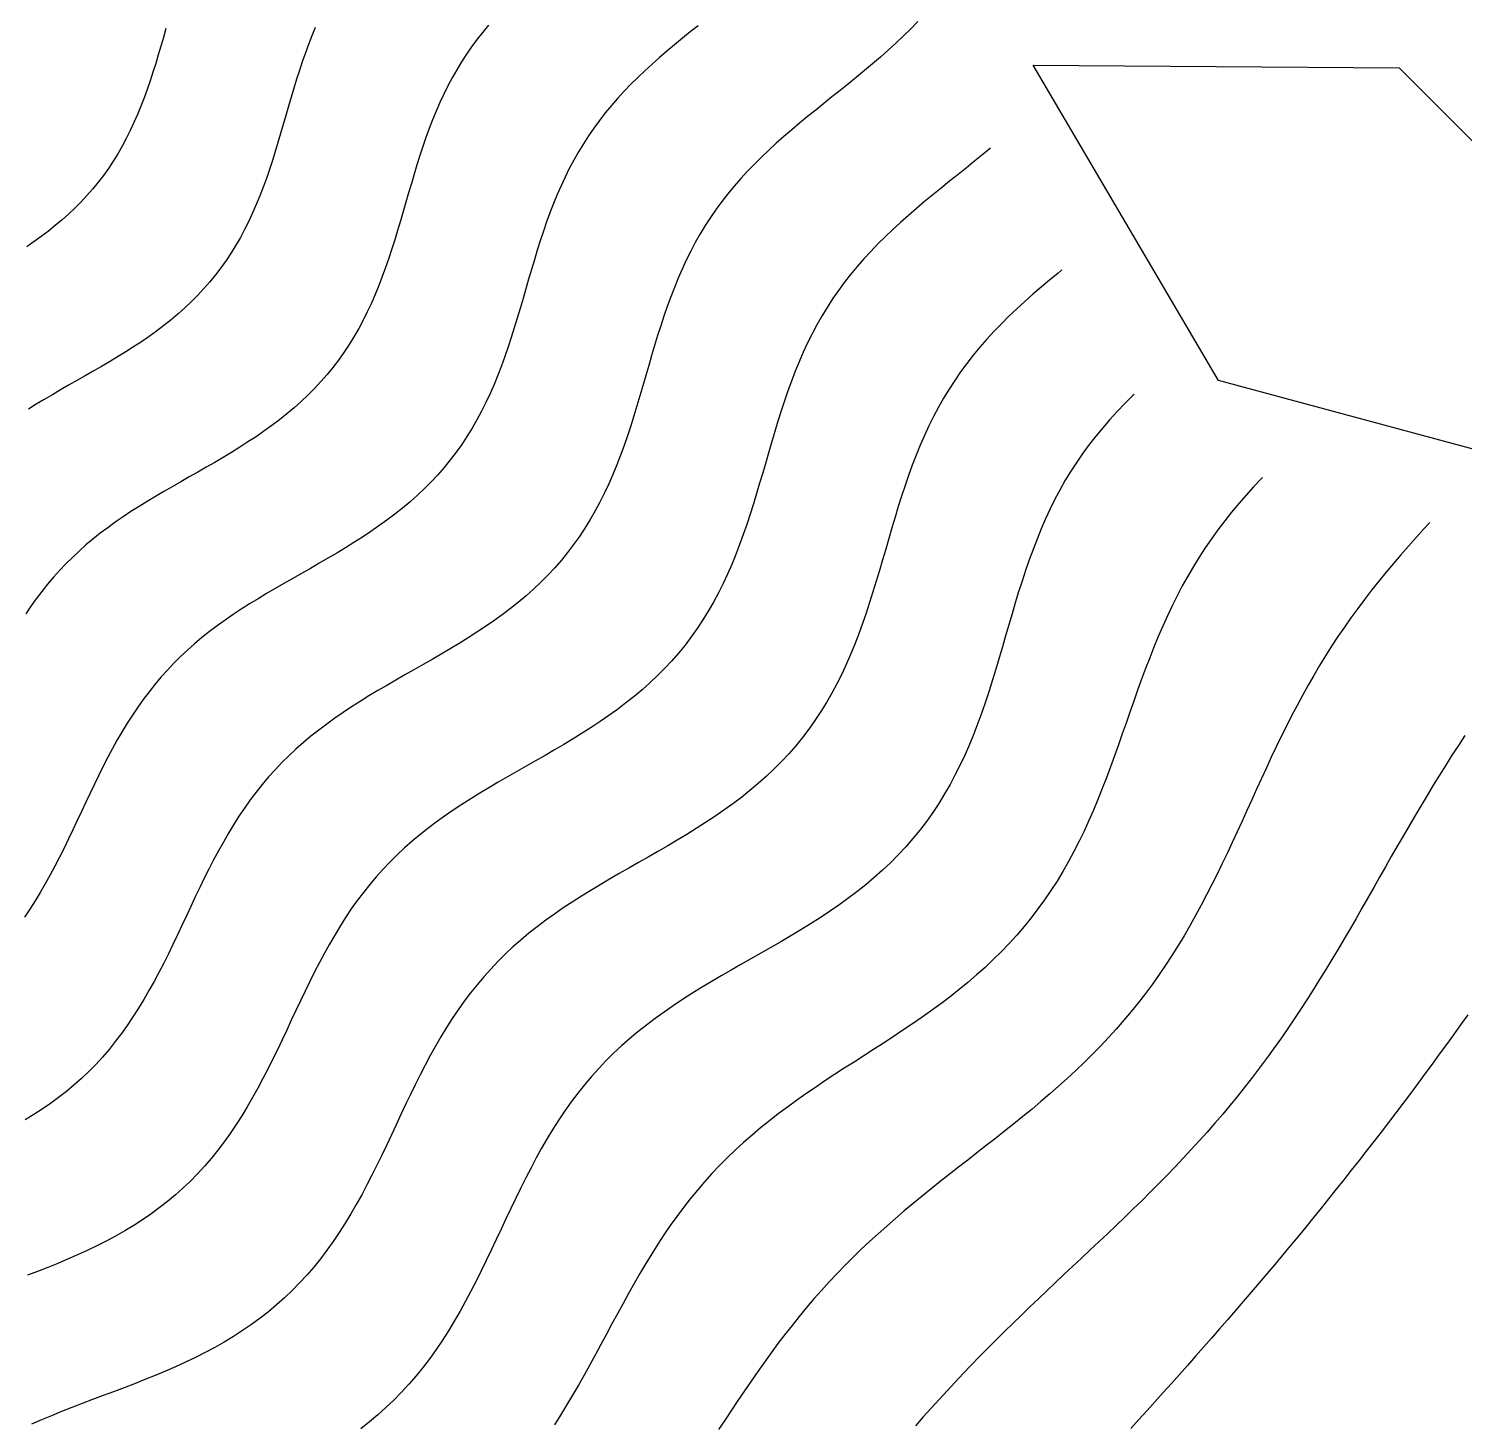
# Model space of a CAD drawing. Header units: millimetres. Extents: x -14.2 to 14.2, y -14.2 to 14.2.
# Drawn here: x 6.577 to 9.678, y -7.982 to -4.972 of the extents above; entities that cross this region are included whole.
import ezdxf

# ---------------------------------------------------------------- set-up
doc = ezdxf.new("R2010")
doc.units = ezdxf.units.MM
for name, color, linetype in [('ALTIN', 2, 'Continuous'), ('DOKU', 8, 'Continuous'), ('KESIM', 1, 'Continuous')]:
    doc.layers.add(name, color=color, linetype=linetype)

msp = doc.modelspace()

# ---------------------------------------------------------------- linework, layer by layer
at = {"layer": 'ALTIN'}
msp.add_lwpolyline([(9.1477, -5.7317), (8.7469, -5.05), (9.5377, -5.0563), (10.6088, -6.125)], close=True, dxfattribs=at)
at = {"layer": 'DOKU'}
for points in [[(8.4979, -4.9558), (8.4826, -4.9717), (8.4668, -4.9873), (8.4507, -5.0027), (8.4342, -5.0178), (8.4174, -5.0327), (8.4003, -5.0474), (8.383, -5.0619), (8.3655, -5.0763), (8.348, -5.0906), (8.3303, -5.1048), (8.3126, -5.119), (8.295, -5.1331), (8.2774, -5.1472), (8.2599, -5.1614), (8.2426, -5.1756), (8.2256, -5.19), (8.2088, -5.2044), (8.1923, -5.219), (8.1761, -5.2339), (8.1603, -5.2489), (8.1449, -5.2641), (8.1299, -5.2796), (8.1154, -5.2954), (8.1014, -5.3115), (8.0879, -5.3279), (8.0749, -5.3446), (8.0623, -5.3617), (8.0503, -5.3791), (8.0389, -5.3968), (8.0279, -5.4149), (8.0174, -5.4333), (8.0075, -5.4521), (7.998, -5.4712), (7.989, -5.4907), (7.9803, -5.5104), (7.9721, -5.5305), (7.9643, -5.5508), (7.9568, -5.5714), (7.9496, -5.5923), (7.9427, -5.6133), (7.936, -5.6346), (7.9294, -5.656), (7.923, -5.6776), (7.9167, -5.6992), (7.9104, -5.7209), (7.9041, -5.7427), (7.8977, -5.7644), (7.8913, -5.7861), (7.8847, -5.8078), (7.8779, -5.8293), (7.8708, -5.8507), (7.8635, -5.8719), (7.8558, -5.893), (7.8478, -5.9137), (7.8394, -5.9343), (7.8306, -5.9545), (7.8213, -5.9744), (7.8115, -5.994), (7.8012, -6.0131), (7.7904, -6.0319), (7.779, -6.0503), (7.7671, -6.0683), (7.7546, -6.0859), (7.7416, -6.103), (7.728, -6.1197), (7.7139, -6.1359), (7.6991, -6.1517), (7.6839, -6.167), (7.6682, -6.1819), (7.6519, -6.1964), (7.6352, -6.2105), (7.618, -6.2241), (7.6004, -6.2375), (7.5824, -6.2504), (7.564, -6.2631), (7.5454, -6.2754), (7.5265, -6.2875), (7.5073, -6.2994), (7.4879, -6.311), (7.4684, -6.3225), (7.4488, -6.3338), (7.4292, -6.3451), (7.4095, -6.3563), (7.3898, -6.3675), (7.3703, -6.3787), (7.3508, -6.39), (7.3315, -6.4013), (7.3124, -6.4128), (7.2936, -6.4245), (7.275, -6.4363), (7.2567, -6.4484), (7.2387, -6.4608), (7.2211, -6.4735), (7.2039, -6.4865), (7.1871, -6.4998), (7.1708, -6.5135), (7.1548, -6.5275), (7.1394, -6.542), (7.1243, -6.5569), (7.1098, -6.5722), (7.0957, -6.5879), (7.082, -6.6041), (7.0688, -6.6206), (7.056, -6.6376), (7.0436, -6.655), (7.0317, -6.6728), (7.0201, -6.691), (7.0088, -6.7095), (6.9979, -6.7284), (6.9873, -6.7475), (6.9769, -6.767), (6.9668, -6.7867), (6.9568, -6.8067), (6.947, -6.8268), (6.9373, -6.8471), (6.9277, -6.8675), (6.9181, -6.8879), (6.9084, -6.9084), (6.8988, -6.9289), (6.889, -6.9494), (6.8791, -6.9697), (6.869, -6.9899), (6.8587, -7.0099), (6.8481, -7.0298), (6.8372, -7.0493), (6.8261, -7.0686), (6.8146, -7.0876), (6.8027, -7.1062), (6.7904, -7.1244), (6.7776, -7.1421), (6.7645, -7.1595), (6.7509, -7.1764), (6.7368, -7.1928), (6.7222, -7.2087), (6.7071, -7.224), (6.6916, -7.2389), (6.6755, -7.2532), (6.659, -7.267), (6.642, -7.2803), (6.6246, -7.2931), (6.6067, -7.3054), (6.5884, -7.3171), (6.5696, -7.3284)], [(8.0233, -4.965), (8.0063, -4.9786), (7.9894, -4.9923), (7.9727, -5.0061), (7.9562, -5.02), (7.9399, -5.034), (7.9239, -5.0481), (7.9083, -5.0624), (7.893, -5.077), (7.8781, -5.0917), (7.8637, -5.1067), (7.8496, -5.122), (7.8361, -5.1376), (7.823, -5.1534), (7.8104, -5.1696), (7.7983, -5.1861), (7.7867, -5.2029), (7.7756, -5.22), (7.765, -5.2375), (7.7549, -5.2554), (7.7452, -5.2735), (7.736, -5.292), (7.7273, -5.3108), (7.719, -5.3299), (7.711, -5.3493), (7.7035, -5.369), (7.6962, -5.3889), (7.6892, -5.4091), (7.6825, -5.4295), (7.676, -5.45), (7.6697, -5.4708), (7.6635, -5.4916), (7.6574, -5.5125), (7.6513, -5.5335), (7.6452, -5.5546), (7.6391, -5.5756), (7.6328, -5.5966), (7.6264, -5.6175), (7.6198, -5.6384), (7.613, -5.6591), (7.6059, -5.6796), (7.5985, -5.6999), (7.5908, -5.7201), (7.5826, -5.7399), (7.5741, -5.7595), (7.5651, -5.7787), (7.5556, -5.7976), (7.5457, -5.8162), (7.5352, -5.8344), (7.5242, -5.8522), (7.5127, -5.8696), (7.5006, -5.8865), (7.488, -5.9031), (7.4749, -5.9192), (7.4612, -5.9349), (7.447, -5.9502), (7.4322, -5.965), (7.417, -5.9794), (7.4013, -5.9934), (7.3851, -6.007), (7.3685, -6.0203), (7.3514, -6.0332), (7.334, -6.0457), (7.3163, -6.0579), (7.2983, -6.0699), (7.2799, -6.0816), (7.2614, -6.093), (7.2427, -6.1043), (7.2238, -6.1154), (7.2049, -6.1264), (7.1858, -6.1373), (7.1668, -6.1481), (7.1478, -6.1589), (7.1289, -6.1698), (7.1101, -6.1807), (7.0914, -6.1917), (7.0729, -6.2028), (7.0547, -6.2141), (7.0367, -6.2255), (7.019, -6.2372), (7.0016, -6.2492), (6.9846, -6.2614), (6.968, -6.274), (6.9517, -6.2869), (6.9359, -6.3001), (6.9205, -6.3137), (6.9055, -6.3277), (6.891, -6.3421), (6.8769, -6.3569), (6.8632, -6.3721), (6.85, -6.3878), (6.8373, -6.4038), (6.8249, -6.4202), (6.8129, -6.437), (6.8014, -6.4542), (6.7901, -6.4718), (6.7793, -6.4897), (6.7687, -6.508), (6.7584, -6.5265), (6.7484, -6.5454), (6.7386, -6.5644), (6.729, -6.5837), (6.7195, -6.6032), (6.7101, -6.6228), (6.7008, -6.6425), (6.6915, -6.6623), (6.6822, -6.6822), (6.6728, -6.702), (6.6633, -6.7217), (6.6537, -6.7414), (6.644, -6.761), (6.634, -6.7803), (6.6238, -6.7995), (6.6133, -6.8184), (6.6025, -6.8371), (6.5914, -6.8554), (6.5799, -6.8734), (6.568, -6.891)], [(7.5707, -4.9636), (7.5581, -4.9789), (7.5459, -4.9945), (7.5342, -5.0105), (7.523, -5.0267), (7.5123, -5.0433), (7.502, -5.0602), (7.4923, -5.0774), (7.4829, -5.095), (7.4741, -5.1128), (7.4656, -5.131), (7.4576, -5.1494), (7.4499, -5.1682), (7.4426, -5.1872), (7.4356, -5.2065), (7.4289, -5.2259), (7.4224, -5.2456), (7.4161, -5.2655), (7.41, -5.2855), (7.404, -5.3056), (7.3981, -5.3259), (7.3922, -5.3462), (7.3863, -5.3665), (7.3804, -5.3868), (7.3743, -5.4071), (7.3682, -5.4273), (7.3618, -5.4474), (7.3552, -5.4674), (7.3484, -5.4873), (7.3412, -5.5069), (7.3337, -5.5264), (7.3259, -5.5455), (7.3176, -5.5644), (7.3089, -5.583), (7.2998, -5.6013), (7.2902, -5.6192), (7.28, -5.6368), (7.2694, -5.654), (7.2583, -5.6708), (7.2467, -5.6872), (7.2345, -5.7032), (7.2218, -5.7188), (7.2085, -5.7339), (7.1948, -5.7487), (7.1806, -5.763), (7.1658, -5.7769), (7.1506, -5.7905), (7.135, -5.8036), (7.1189, -5.8164), (7.1025, -5.8289), (7.0857, -5.841), (7.0685, -5.8528), (7.0511, -5.8643), (7.0334, -5.8756), (7.0155, -5.8867), (6.9974, -5.8976), (6.9792, -5.9083), (6.9609, -5.9189), (6.9425, -5.9295), (6.9241, -5.9399), (6.9058, -5.9504), (6.8875, -5.9609), (6.8693, -5.9714), (6.8513, -5.982), (6.8334, -5.9927), (6.8158, -6.0036), (6.7984, -6.0147), (6.7813, -6.026), (6.7645, -6.0376), (6.7481, -6.0494), (6.732, -6.0615), (6.7163, -6.074), (6.701, -6.0868), (6.6861, -6.0999), (6.6717, -6.1135), (6.6576, -6.1274), (6.644, -6.1417), (6.6308, -6.1564), (6.6181, -6.1715), (6.6057, -6.1869), (6.5938, -6.2028), (6.5822, -6.2191), (6.571, -6.2357)], [(6.874, -4.9714), (6.8686, -4.9903), (6.863, -5.0092), (6.8574, -5.0281), (6.8517, -5.0469), (6.8458, -5.0656), (6.8396, -5.0842), (6.8333, -5.1026), (6.8266, -5.1209), (6.8196, -5.139), (6.8123, -5.1568), (6.8046, -5.1744), (6.7966, -5.1917), (6.7881, -5.2087), (6.7791, -5.2253), (6.7697, -5.2417), (6.7599, -5.2577), (6.7495, -5.2733), (6.7387, -5.2885), (6.7273, -5.3034), (6.7155, -5.3179), (6.7032, -5.332), (6.6905, -5.3457), (6.6772, -5.359), (6.6635, -5.372), (6.6494, -5.3846), (6.6349, -5.3968), (6.6199, -5.4087), (6.6046, -5.4203), (6.589, -5.4315), (6.5731, -5.4425)], [(7.1962, -4.969), (7.1888, -4.9871), (7.1817, -5.0054), (7.175, -5.024), (7.1685, -5.0428), (7.1622, -5.0618), (7.1562, -5.0809), (7.1503, -5.1002), (7.1445, -5.1197), (7.1388, -5.1392), (7.1331, -5.1588), (7.1274, -5.1784), (7.1217, -5.198), (7.1159, -5.2176), (7.1099, -5.2371), (7.1038, -5.2565), (7.0974, -5.2758), (7.0908, -5.295), (7.0839, -5.3139), (7.0767, -5.3327), (7.0691, -5.3512), (7.0611, -5.3694), (7.0527, -5.3874), (7.0439, -5.405), (7.0346, -5.4223), (7.0249, -5.4392), (7.0146, -5.4558), (7.0039, -5.4721), (6.9927, -5.4879), (6.9809, -5.5033), (6.9687, -5.5183), (6.9559, -5.533), (6.9426, -5.5472), (6.9289, -5.561), (6.9147, -5.5745), (6.9, -5.5875), (6.8849, -5.6002), (6.8694, -5.6126), (6.8536, -5.6246), (6.8373, -5.6363), (6.8208, -5.6477), (6.804, -5.6588), (6.7869, -5.6697), (6.7696, -5.6804), (6.7522, -5.6909), (6.7346, -5.7012), (6.7169, -5.7115), (6.6992, -5.7216), (6.6814, -5.7317), (6.6637, -5.7418), (6.6461, -5.7519), (6.6285, -5.7621), (6.6111, -5.7723), (6.5939, -5.7827), (6.5769, -5.7932)], [(8.655, -5.2299), (8.6395, -5.2426), (8.6214, -5.2573), (8.6031, -5.272), (8.5849, -5.2866), (8.5666, -5.3012), (8.5485, -5.3158), (8.5305, -5.3304), (8.5126, -5.3451), (8.495, -5.3599), (8.4776, -5.3749), (8.4606, -5.39), (8.4439, -5.4053), (8.4276, -5.4208), (8.4117, -5.4366), (8.3962, -5.4526), (8.3813, -5.4689), (8.3668, -5.4855), (8.3528, -5.5024), (8.3393, -5.5197), (8.3264, -5.5373), (8.314, -5.5553), (8.3022, -5.5736), (8.2908, -5.5922), (8.28, -5.6113), (8.2698, -5.6307), (8.26, -5.6504), (8.2506, -5.6705), (8.2417, -5.6909), (8.2333, -5.7116), (8.2252, -5.7326), (8.2174, -5.7539), (8.21, -5.7754), (8.2028, -5.7972), (8.1959, -5.8191), (8.1891, -5.8413), (8.1825, -5.8635), (8.176, -5.8859), (8.1695, -5.9083), (8.163, -5.9308), (8.1564, -5.9532), (8.1497, -5.9756), (8.1429, -5.998), (8.1359, -6.0202), (8.1286, -6.0423), (8.121, -6.0643), (8.1131, -6.086), (8.1048, -6.1074), (8.0962, -6.1286), (8.087, -6.1495), (8.0774, -6.1701), (8.0673, -6.1903), (8.0567, -6.2101), (8.0455, -6.2295), (8.0338, -6.2485), (8.0215, -6.2671), (8.0086, -6.2852), (7.9952, -6.3029), (7.9811, -6.3201), (7.9665, -6.3368), (7.9513, -6.3531), (7.9356, -6.369), (7.9193, -6.3844), (7.9025, -6.3993), (7.8852, -6.4139), (7.8675, -6.428), (7.8493, -6.4418), (7.8307, -6.4552), (7.8118, -6.4682), (7.7925, -6.481), (7.773, -6.4935), (7.7532, -6.5057), (7.7332, -6.5177), (7.7131, -6.5296), (7.6928, -6.5413), (7.6725, -6.5529), (7.6522, -6.5645), (7.6319, -6.5761), (7.6117, -6.5876), (7.5916, -6.5993), (7.5717, -6.611), (7.5519, -6.6229), (7.5324, -6.6349), (7.5132, -6.6472), (7.4944, -6.6597), (7.4758, -6.6724), (7.4577, -6.6855), (7.4399, -6.6989), (7.4225, -6.7127), (7.4056, -6.7268), (7.3892, -6.7413), (7.3732, -6.7563), (7.3577, -6.7717), (7.3426, -6.7875), (7.3281, -6.8037), (7.314, -6.8204), (7.3003, -6.8375), (7.2871, -6.855), (7.2743, -6.873), (7.262, -6.8914), (7.25, -6.9101), (7.2384, -6.9293), (7.2271, -6.9487), (7.2161, -6.9686), (7.2054, -6.9887), (7.195, -7.009), (7.1847, -7.0296), (7.1745, -7.0504), (7.1645, -7.0713), (7.1546, -7.0924), (7.1446, -7.1135), (7.1347, -7.1347), (7.1247, -7.1559), (7.1146, -7.177), (7.1044, -7.198), (7.0939, -7.2188), (7.0833, -7.2395), (7.0724, -7.26), (7.0612, -7.2802), (7.0497, -7.3001), (7.0378, -7.3197), (7.0255, -7.3389), (7.0128, -7.3577), (6.9996, -7.3761), (6.986, -7.394), (6.972, -7.4114), (6.9574, -7.4283), (6.9424, -7.4448), (6.9268, -7.4607), (6.9107, -7.476), (6.8942, -7.4908), (6.8771, -7.5051), (6.8596, -7.5188), (6.8416, -7.532), (6.8231, -7.5446), (6.8042, -7.5568), (6.7848, -7.5684), (6.7651, -7.5796), (6.745, -7.5904), (6.7245, -7.6007), (6.7038, -7.6106), (6.6827, -7.6202), (6.6615, -7.6295), (6.64, -7.6385), (6.6184, -7.6472), (6.5966, -7.6558), (6.5748, -7.6642)], [(8.8093, -5.4927), (8.801, -5.4995), (8.7826, -5.5147), (8.7644, -5.5299), (8.7465, -5.5453), (8.7289, -5.5609), (8.7117, -5.5767), (8.6949, -5.5927), (8.6785, -5.609), (8.6625, -5.6255), (8.6471, -5.6423), (8.6321, -5.6595), (8.6177, -5.6769), (8.6038, -5.6947), (8.5905, -5.7129), (8.5777, -5.7314), (8.5655, -5.7503), (8.5538, -5.7696), (8.5426, -5.7892), (8.532, -5.8093), (8.5219, -5.8296), (8.5123, -5.8503), (8.5031, -5.8714), (8.4944, -5.8928), (8.486, -5.9144), (8.478, -5.9364), (8.4704, -5.9586), (8.463, -5.981), (8.4558, -6.0037), (8.4489, -6.0265), (8.442, -6.0495), (8.4353, -6.0725), (8.4286, -6.0957), (8.4219, -6.1188), (8.4151, -6.142), (8.4082, -6.1652), (8.4012, -6.1882), (8.3939, -6.2112), (8.3864, -6.234), (8.3786, -6.2566), (8.3704, -6.279), (8.3619, -6.3011), (8.3529, -6.323), (8.3435, -6.3446), (8.3336, -6.3658), (8.3232, -6.3866), (8.3122, -6.407), (8.3007, -6.4271), (8.2886, -6.4467), (8.2759, -6.4658), (8.2626, -6.4845), (8.2487, -6.5028), (8.2342, -6.5205), (8.2192, -6.5378), (8.2035, -6.5546), (8.1873, -6.571), (8.1705, -6.5869), (8.1531, -6.6023), (8.1353, -6.6173), (8.117, -6.6319), (8.0982, -6.6461), (8.0791, -6.6599), (8.0595, -6.6734), (8.0397, -6.6865), (8.0195, -6.6994), (7.9991, -6.712), (7.9784, -6.7244), (7.9577, -6.7367), (7.9368, -6.7488), (7.9158, -6.7608), (7.8949, -6.7727), (7.8739, -6.7846), (7.8531, -6.7965), (7.8323, -6.8086), (7.8118, -6.8207), (7.7914, -6.8329), (7.7713, -6.8453), (7.7515, -6.858), (7.732, -6.8709), (7.7129, -6.884), (7.6942, -6.8975), (7.6758, -6.9114), (7.6579, -6.9256), (7.6405, -6.9401), (7.6235, -6.9551), (7.607, -6.9706), (7.591, -6.9864), (7.5755, -7.0027), (7.5605, -7.0195), (7.5459, -7.0367), (7.5318, -7.0543), (7.5182, -7.0724), (7.505, -7.091), (7.4923, -7.1099), (7.4799, -7.1293), (7.468, -7.149), (7.4563, -7.1691), (7.445, -7.1896), (7.434, -7.2103), (7.4231, -7.2313), (7.4125, -7.2526), (7.4021, -7.274), (7.3917, -7.2956), (7.3815, -7.3173), (7.3712, -7.3391), (7.361, -7.361), (7.3507, -7.3828), (7.3402, -7.4046), (7.3297, -7.4263), (7.3189, -7.4478), (7.3079, -7.4691), (7.2967, -7.4903), (7.2851, -7.5111), (7.2732, -7.5316), (7.261, -7.5518), (7.2483, -7.5717), (7.2352, -7.5911), (7.2216, -7.61), (7.2076, -7.6285), (7.1931, -7.6465), (7.1781, -7.6639), (7.1625, -7.6809), (7.1465, -7.6973), (7.1299, -7.7131), (7.1128, -7.7284), (7.0952, -7.7431), (7.0771, -7.7572), (7.0585, -7.7708), (7.0395, -7.7839), (7.0199, -7.7964), (7, -7.8085), (6.9796, -7.82), (6.9589, -7.8311), (6.9378, -7.8417), (6.9164, -7.852), (6.8947, -7.8619), (6.8727, -7.8714), (6.8506, -7.8807), (6.8283, -7.8897), (6.8058, -7.8986), (6.7833, -7.9073), (6.7608, -7.9158), (6.7382, -7.9243), (6.7156, -7.9328), (6.6932, -7.9414), (6.6708, -7.95), (6.6486, -7.9587), (6.6266, -7.9676), (6.6048, -7.9768), (6.5833, -7.9861)], [(8.9655, -5.7614), (8.9621, -5.7646), (8.9452, -5.7814), (8.9288, -5.7984), (8.9129, -5.8158), (8.8975, -5.8334), (8.8826, -5.8514), (8.8683, -5.8698), (8.8545, -5.8885), (8.8414, -5.9076), (8.8288, -5.9271), (8.8167, -5.947), (8.8052, -5.9672), (8.7943, -5.9878), (8.7839, -6.0088), (8.774, -6.0302), (8.7645, -6.0519), (8.7555, -6.0739), (8.7469, -6.0962), (8.7387, -6.1189), (8.7307, -6.1418), (8.7231, -6.1649), (8.7158, -6.1882), (8.7086, -6.2118), (8.7015, -6.2354), (8.6946, -6.2592), (8.6877, -6.283), (8.6808, -6.3069), (8.6738, -6.3308), (8.6667, -6.3547), (8.6594, -6.3784), (8.6519, -6.4021), (8.6442, -6.4256), (8.6361, -6.4489), (8.6277, -6.472), (8.6189, -6.4948), (8.6097, -6.5174), (8.6, -6.5396), (8.5898, -6.5614), (8.579, -6.5829), (8.5677, -6.604), (8.5559, -6.6246), (8.5434, -6.6449), (8.5303, -6.6646), (8.5166, -6.6839), (8.5023, -6.7027), (8.4874, -6.721), (8.4718, -6.7388), (8.4557, -6.7561), (8.4389, -6.773), (8.4216, -6.7893), (8.4038, -6.8052), (8.3854, -6.8207), (8.3665, -6.8357), (8.3472, -6.8504), (8.3274, -6.8646), (8.3073, -6.8785), (8.2868, -6.8921), (8.266, -6.9053), (8.245, -6.9183), (8.2237, -6.9311), (8.2023, -6.9437), (8.1808, -6.9562), (8.1592, -6.9686), (8.1375, -6.9809), (8.116, -6.9932), (8.0945, -7.0055), (8.0731, -7.0178), (8.0519, -7.0303), (8.0309, -7.0429), (8.0102, -7.0558), (7.9898, -7.0688), (7.9697, -7.0821), (7.95, -7.0957), (7.9307, -7.1096), (7.9118, -7.1238), (7.8933, -7.1384), (7.8754, -7.1535), (7.8579, -7.1689), (7.8409, -7.1848), (7.8244, -7.2012), (7.8084, -7.218), (7.7929, -7.2352), (7.7779, -7.253), (7.7634, -7.2712), (7.7493, -7.2898), (7.7357, -7.3089), (7.7226, -7.3285), (7.7099, -7.3484), (7.6975, -7.3688), (7.6855, -7.3895), (7.6739, -7.4106), (7.6625, -7.4319), (7.6513, -7.4536), (7.6404, -7.4755), (7.6296, -7.4976), (7.619, -7.5199), (7.6084, -7.5423), (7.5978, -7.5647), (7.5873, -7.5873), (7.5766, -7.6098), (7.5659, -7.6322), (7.555, -7.6545), (7.5439, -7.6767), (7.5326, -7.6987), (7.521, -7.7205), (7.5091, -7.742), (7.4968, -7.7632), (7.4842, -7.784), (7.4711, -7.8044), (7.4576, -7.8244), (7.4436, -7.8439), (7.4292, -7.863), (7.4142, -7.8815), (7.3987, -7.8995), (7.3827, -7.917), (7.3662, -7.9339), (7.3491, -7.9502), (7.3315, -7.9659), (7.3133, -7.9811), (7.2947, -7.9957)], [(9.2427, -5.9407), (9.2401, -5.9434), (9.2234, -5.9612), (9.2071, -5.9792), (9.1913, -5.9974), (9.1758, -6.0159), (9.1609, -6.0347), (9.1464, -6.0539), (9.1324, -6.0733), (9.1188, -6.093), (9.1058, -6.1131), (9.0932, -6.1334), (9.0811, -6.1541), (9.0694, -6.1752), (9.0582, -6.1965), (9.0474, -6.2181), (9.0371, -6.2401), (9.027, -6.2623), (9.0174, -6.2847), (9.008, -6.3075), (8.9989, -6.3304), (8.99, -6.3535), (8.9814, -6.3768), (8.9729, -6.4003), (8.9645, -6.4239), (8.9562, -6.4476), (8.9479, -6.4713), (8.9396, -6.495), (8.9313, -6.5188), (8.9228, -6.5425), (8.9142, -6.5661), (8.9054, -6.5897), (8.8964, -6.613), (8.8871, -6.6363), (8.8774, -6.6593), (8.8675, -6.6821), (8.8571, -6.7047), (8.8464, -6.7269), (8.8352, -6.7489), (8.8235, -6.7705), (8.8113, -6.7918), (8.7987, -6.8127), (8.7855, -6.8332), (8.7718, -6.8533), (8.7576, -6.873), (8.7428, -6.8923), (8.7275, -6.9112), (8.7117, -6.9296), (8.6953, -6.9476), (8.6785, -6.9652), (8.6611, -6.9824), (8.6432, -6.9992), (8.6249, -7.0155), (8.6062, -7.0316), (8.5871, -7.0472), (8.5676, -7.0625), (8.5477, -7.0776), (8.5276, -7.0923), (8.5071, -7.1068), (8.4865, -7.121), (8.4657, -7.1351), (8.4447, -7.149), (8.4236, -7.1627), (8.4025, -7.1764), (8.3813, -7.19), (8.3602, -7.2036), (8.3391, -7.2172), (8.3181, -7.2309), (8.2973, -7.2446), (8.2767, -7.2584), (8.2562, -7.2725), (8.2361, -7.2867), (8.2162, -7.3011), (8.1966, -7.3157), (8.1773, -7.3306), (8.1584, -7.3459), (8.1399, -7.3614), (8.1218, -7.3773), (8.104, -7.3935), (8.0867, -7.4101), (8.0699, -7.4271), (8.0534, -7.4445), (8.0374, -7.4623), (8.0218, -7.4804), (8.0066, -7.499), (7.9918, -7.5179), (7.9774, -7.5372), (7.9633, -7.5569), (7.9496, -7.5769), (7.9363, -7.5973), (7.9232, -7.618), (7.9104, -7.639), (7.8978, -7.6602), (7.8855, -7.6817), (7.8733, -7.7033), (7.8612, -7.7252), (7.8492, -7.7472), (7.8373, -7.7692), (7.8254, -7.7914), (7.8135, -7.8135), (7.8016, -7.8357), (7.7895, -7.8578), (7.7773, -7.8798), (7.7649, -7.9016), (7.7523, -7.9233), (7.7395, -7.9448), (7.7264, -7.9661), (7.713, -7.987)], [(9.6039, -6.0381), (9.5914, -6.0517), (9.5746, -6.0704), (9.5579, -6.0891), (9.5415, -6.1079), (9.5253, -6.1268), (9.5093, -6.1459), (9.4936, -6.1652), (9.4781, -6.1846), (9.463, -6.2042), (9.4482, -6.224), (9.4337, -6.244), (9.4195, -6.2642), (9.4056, -6.2846), (9.392, -6.3052), (9.3788, -6.3261), (9.3659, -6.3472), (9.3533, -6.3684), (9.341, -6.3899), (9.3289, -6.4116), (9.3172, -6.4335), (9.3056, -6.4555), (9.2943, -6.4778), (9.2832, -6.5002), (9.2723, -6.5227), (9.2615, -6.5454), (9.2509, -6.5682), (9.2403, -6.5911), (9.2299, -6.614), (9.2194, -6.637), (9.209, -6.6601), (9.1985, -6.6831), (9.188, -6.7061), (9.1774, -6.7291), (9.1667, -6.7521), (9.1558, -6.7749), (9.1447, -6.7977), (9.1335, -6.8203), (9.122, -6.8428), (9.1103, -6.8651), (9.0982, -6.8872), (9.0859, -6.9091), (9.0733, -6.9308), (9.0603, -6.9522), (9.0469, -6.9734), (9.0332, -6.9943), (9.0191, -7.0149), (9.0047, -7.0352), (8.9898, -7.0553), (8.9746, -7.075), (8.959, -7.0944), (8.9429, -7.1135), (8.9266, -7.1324), (8.9098, -7.1509), (8.8927, -7.1691), (8.8752, -7.187), (8.8574, -7.2046), (8.8392, -7.222), (8.8208, -7.2391), (8.8021, -7.2559), (8.7832, -7.2725), (8.764, -7.289), (8.7447, -7.3052), (8.7251, -7.3212), (8.7054, -7.3372), (8.6856, -7.3529), (8.6658, -7.3686), (8.6458, -7.3842), (8.6258, -7.3998), (8.6059, -7.4153), (8.586, -7.4308), (8.5661, -7.4464), (8.5463, -7.462), (8.5266, -7.4776), (8.5071, -7.4934), (8.4877, -7.5093), (8.4685, -7.5253), (8.4495, -7.5415), (8.4308, -7.5579), (8.4122, -7.5744), (8.394, -7.5912), (8.3759, -7.6082), (8.3582, -7.6254), (8.3407, -7.6429), (8.3236, -7.6606), (8.3067, -7.6786), (8.2901, -7.6969), (8.2737, -7.7154), (8.2577, -7.7342), (8.2419, -7.7532), (8.2264, -7.7725), (8.2111, -7.792), (8.196, -7.8118), (8.1812, -7.8318), (8.1665, -7.852), (8.1521, -7.8724), (8.1378, -7.8929), (8.1236, -7.9136), (8.1095, -7.9345), (8.0955, -7.9554), (8.0816, -7.9765), (8.0677, -7.9976)], [(9.6796, -6.4983), (9.6657, -6.5196), (9.6519, -6.541), (9.6383, -6.5625), (9.6248, -6.5841), (9.6115, -6.6058), (9.5983, -6.6276), (9.5852, -6.6495), (9.5722, -6.6714), (9.5593, -6.6935), (9.5464, -6.7156), (9.5337, -6.7377), (9.5209, -6.7599), (9.5082, -6.7821), (9.4955, -6.8044), (9.4829, -6.8267), (9.4701, -6.8489), (9.4574, -6.8712), (9.4446, -6.8934), (9.4318, -6.9157), (9.4188, -6.9378), (9.4058, -6.9599), (9.3926, -6.9819), (9.3793, -7.0039), (9.3659, -7.0257), (9.3523, -7.0474), (9.3385, -7.069), (9.3245, -7.0905), (9.3104, -7.1119), (9.296, -7.1331), (9.2814, -7.1541), (9.2666, -7.175), (9.2516, -7.1957), (9.2363, -7.2162), (9.2209, -7.2366), (9.2051, -7.2567), (9.1892, -7.2767), (9.173, -7.2965), (9.1566, -7.3162), (9.14, -7.3356), (9.1231, -7.3549), (9.1061, -7.374), (9.0888, -7.3929), (9.0714, -7.4116), (9.0537, -7.4302), (9.0359, -7.4487), (9.018, -7.467), (8.9999, -7.4851), (8.9817, -7.5032), (8.9633, -7.5211), (8.9449, -7.539), (8.9264, -7.5567), (8.9078, -7.5744), (8.8891, -7.592), (8.8705, -7.6096), (8.8518, -7.6272), (8.8331, -7.6447), (8.8144, -7.6622), (8.7958, -7.6798), (8.7771, -7.6973), (8.7586, -7.7149), (8.7401, -7.7326), (8.7217, -7.7503), (8.7034, -7.7681), (8.6852, -7.7859), (8.667, -7.8038), (8.6491, -7.8219), (8.6312, -7.84), (8.6135, -7.8583), (8.5959, -7.8766), (8.5784, -7.8951), (8.5611, -7.9138), (8.5439, -7.9325), (8.5268, -7.9514), (8.5099, -7.9704), (8.4931, -7.9895)], [(9.6859, -7.102), (9.6706, -7.1233), (9.6553, -7.1446), (9.6399, -7.1658), (9.6245, -7.187), (9.609, -7.2081), (9.5935, -7.2292), (9.5779, -7.2502), (9.5622, -7.2713), (9.5464, -7.2922), (9.5306, -7.3131), (9.5148, -7.334), (9.4989, -7.3548), (9.4829, -7.3756), (9.4668, -7.3963), (9.4507, -7.4169), (9.4345, -7.4375), (9.4182, -7.4581), (9.4019, -7.4786), (9.3855, -7.4991), (9.3691, -7.5195), (9.3525, -7.5398), (9.3359, -7.5601), (9.3193, -7.5803), (9.3026, -7.6005), (9.2858, -7.6207), (9.269, -7.6408), (9.2521, -7.6608), (9.2352, -7.6808), (9.2182, -7.7008), (9.2011, -7.7207), (9.184, -7.7405), (9.1669, -7.7604), (9.1497, -7.7801), (9.1325, -7.7999), (9.1152, -7.8196), (9.0979, -7.8392), (9.0805, -7.8589), (9.0631, -7.8785), (9.0457, -7.898), (9.0282, -7.9176), (9.0107, -7.9371), (8.9932, -7.9565), (8.9757, -7.976), (8.9581, -7.9954)]]:
    msp.add_lwpolyline(points, dxfattribs=at)
at = {"layer": 'KESIM'}
msp.add_circle((0, 0), 14.25, dxfattribs=at)

doc.saveas('drawing.dxf')
